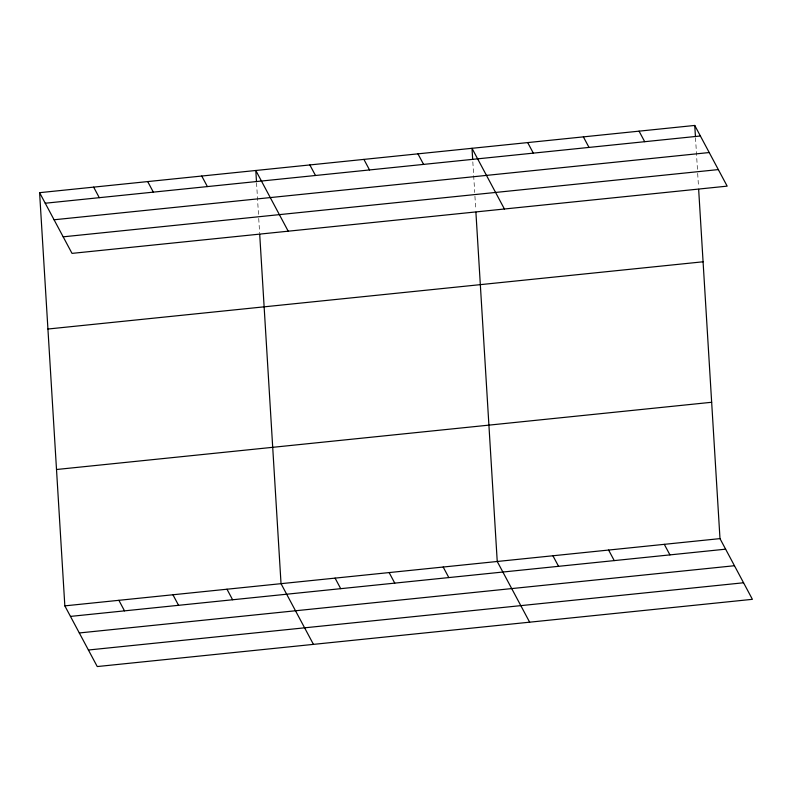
<?xml version="1.0" encoding="UTF-8"?>
<svg xmlns="http://www.w3.org/2000/svg" width="792" height="792" viewBox="0 0 792 792"><rect width="100%" height="100%" fill="white"/><g stroke="black" fill="none" stroke-linecap="round" stroke-linejoin="round"><path stroke-width="0.59" stroke-dasharray="3.96 2.97" d="M695.505 137.719L697.534 170.894M697.683 173.349L698.504 186.863M472.824 161.815L474.705 192.525M474.933 196.208L475.754 209.722M256.549 182.774L258.499 214.711M258.727 218.394L259.627 233.135"/><path stroke-width="1.19" d="M39.6 192.674L694.752 125.443L727.165 186.14L72.013 253.381L39.6 192.674L64.835 605.86L97.248 666.557L752.4 599.326L719.987 538.619L698.653 189.318M45.233 203.227L700.385 135.986M54.064 219.77L709.226 152.539M63.172 236.828L718.334 169.587M47.926 329.026L703.088 261.786M56.509 469.507L711.662 402.277M64.835 605.86L719.987 538.619M70.468 616.404L725.62 549.173M79.299 632.957L734.461 565.726M88.407 650.014L743.559 582.773M639.065 131.155L644.698 141.699M583.377 136.868L589.01 147.421M527.69 142.58L533.323 153.133M504.415 208.999L472.002 148.302L472.675 159.35M664.3 544.342L669.933 554.885M417.948 153.846L423.581 164.389M608.612 550.054L614.245 560.597M363.904 159.39L369.537 169.943M552.925 555.766L558.558 566.32M309.85 164.944L315.483 175.487M529.65 622.185L497.237 561.488L475.903 212.177M288.209 231.185L255.806 170.488L256.479 181.546M443.183 567.032L448.817 577.576M201.752 176.032L207.385 186.585M389.139 572.576L394.762 583.13M147.698 181.586L153.331 192.129M335.085 578.12L340.718 588.674M93.654 187.13L99.277 197.673M313.444 644.371L281.031 583.674L259.707 234.363M226.987 589.218L232.61 599.762M172.933 594.762L178.566 605.316M118.879 600.316L124.512 610.86M694.752 125.443L695.435 136.491"/></g></svg>
